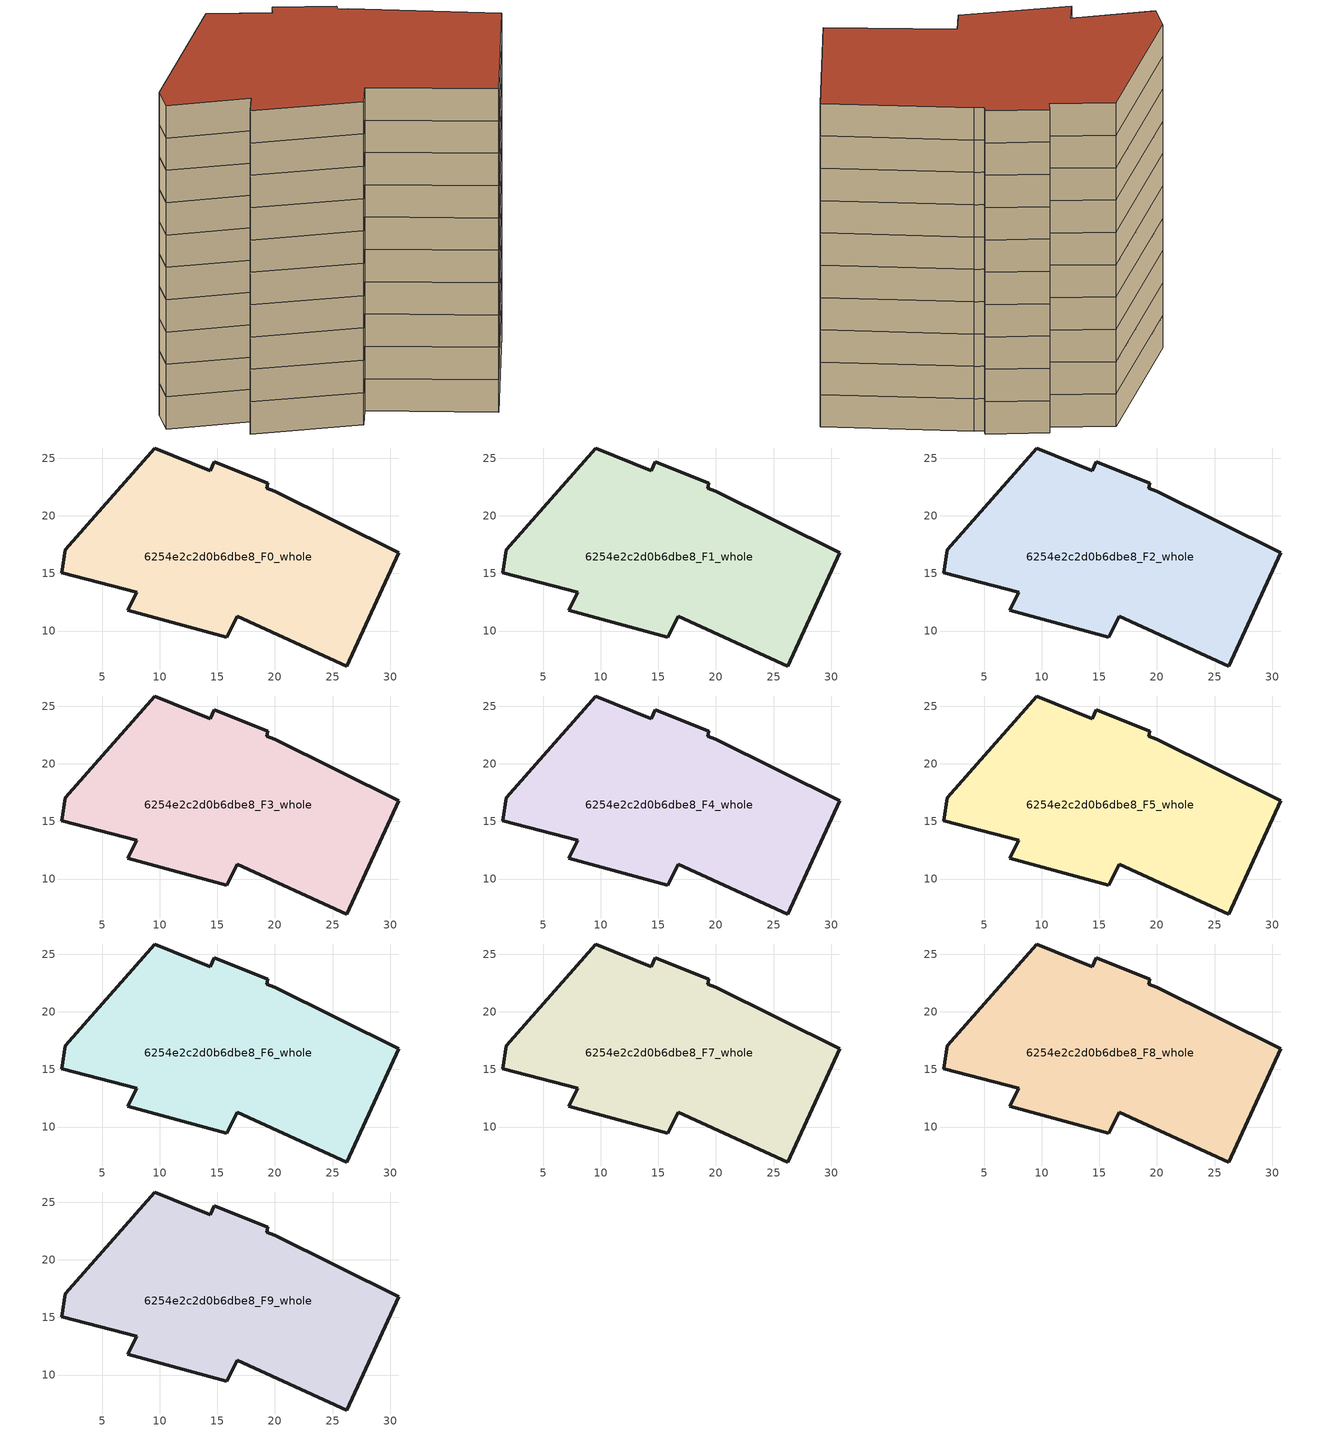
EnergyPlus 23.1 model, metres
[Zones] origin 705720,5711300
6254e2c2d0b6dbe8_F0_whole
 floor ground (EU_floor_Construction): 30.74,16.8 26.23,6.96 16.71,11.26 15.83,9.47 7.21,11.79 8,13.37 1.51,15.05 1.79,17.04 9.57,25.89 14.39,23.92 14.71,24.7 19.38,22.84 19.28,22.4 20,22.12 z0
 wall outside (EU_wall_Construction): 30.74,16.8 20,22.12 19.28,22.4 19.38,22.84 14.71,24.7 14.39,23.92 9.57,25.89 1.79,17.04 1.51,15.05 8,13.37 7.21,11.79 15.83,9.47 16.71,11.26 26.23,6.96 30.74,16.8 z0:3
6254e2c2d0b6dbe8_F1_whole
 floor to 6254e2c2d0b6dbe8_F0_whole (EU_floor_Construction): 30.74,16.8 26.23,6.96 16.71,11.26 15.83,9.47 7.21,11.79 8,13.37 1.51,15.05 1.79,17.04 9.57,25.89 14.39,23.92 14.71,24.7 19.38,22.84 19.28,22.4 20,22.12 z3
 wall outside (EU_wall_Construction): 30.74,16.8 20,22.12 19.28,22.4 19.38,22.84 14.71,24.7 14.39,23.92 9.57,25.89 1.79,17.04 1.51,15.05 8,13.37 7.21,11.79 15.83,9.47 16.71,11.26 26.23,6.96 30.74,16.8 z3:6
6254e2c2d0b6dbe8_F2_whole
 floor to 6254e2c2d0b6dbe8_F1_whole (EU_floor_Construction): 30.74,16.8 26.23,6.96 16.71,11.26 15.83,9.47 7.21,11.79 8,13.37 1.51,15.05 1.79,17.04 9.57,25.89 14.39,23.92 14.71,24.7 19.38,22.84 19.28,22.4 20,22.12 z6
 wall outside (EU_wall_Construction): 30.74,16.8 20,22.12 19.28,22.4 19.38,22.84 14.71,24.7 14.39,23.92 9.57,25.89 1.79,17.04 1.51,15.05 8,13.37 7.21,11.79 15.83,9.47 16.71,11.26 26.23,6.96 30.74,16.8 z6:9
6254e2c2d0b6dbe8_F3_whole
 floor to 6254e2c2d0b6dbe8_F2_whole (EU_floor_Construction): 30.74,16.8 26.23,6.96 16.71,11.26 15.83,9.47 7.21,11.79 8,13.37 1.51,15.05 1.79,17.04 9.57,25.89 14.39,23.92 14.71,24.7 19.38,22.84 19.28,22.4 20,22.12 z9
 wall outside (EU_wall_Construction): 30.74,16.8 20,22.12 19.28,22.4 19.38,22.84 14.71,24.7 14.39,23.92 9.57,25.89 1.79,17.04 1.51,15.05 8,13.37 7.21,11.79 15.83,9.47 16.71,11.26 26.23,6.96 30.74,16.8 z9:12
6254e2c2d0b6dbe8_F4_whole
 floor to 6254e2c2d0b6dbe8_F3_whole (EU_floor_Construction): 30.74,16.8 26.23,6.96 16.71,11.26 15.83,9.47 7.21,11.79 8,13.37 1.51,15.05 1.79,17.04 9.57,25.89 14.39,23.92 14.71,24.7 19.38,22.84 19.28,22.4 20,22.12 z12
 wall outside (EU_wall_Construction): 30.74,16.8 20,22.12 19.28,22.4 19.38,22.84 14.71,24.7 14.39,23.92 9.57,25.89 1.79,17.04 1.51,15.05 8,13.37 7.21,11.79 15.83,9.47 16.71,11.26 26.23,6.96 30.74,16.8 z12:15
6254e2c2d0b6dbe8_F5_whole
 floor to 6254e2c2d0b6dbe8_F4_whole (EU_floor_Construction): 30.74,16.8 26.23,6.96 16.71,11.26 15.83,9.47 7.21,11.79 8,13.37 1.51,15.05 1.79,17.04 9.57,25.89 14.39,23.92 14.71,24.7 19.38,22.84 19.28,22.4 20,22.12 z15
 wall outside (EU_wall_Construction): 30.74,16.8 20,22.12 19.28,22.4 19.38,22.84 14.71,24.7 14.39,23.92 9.57,25.89 1.79,17.04 1.51,15.05 8,13.37 7.21,11.79 15.83,9.47 16.71,11.26 26.23,6.96 30.74,16.8 z15:18
6254e2c2d0b6dbe8_F6_whole
 floor to 6254e2c2d0b6dbe8_F5_whole (EU_floor_Construction): 30.74,16.8 26.23,6.96 16.71,11.26 15.83,9.47 7.21,11.79 8,13.37 1.51,15.05 1.79,17.04 9.57,25.89 14.39,23.92 14.71,24.7 19.38,22.84 19.28,22.4 20,22.12 z18
 wall outside (EU_wall_Construction): 30.74,16.8 20,22.12 19.28,22.4 19.38,22.84 14.71,24.7 14.39,23.92 9.57,25.89 1.79,17.04 1.51,15.05 8,13.37 7.21,11.79 15.83,9.47 16.71,11.26 26.23,6.96 30.74,16.8 z18:21
6254e2c2d0b6dbe8_F7_whole
 floor to 6254e2c2d0b6dbe8_F6_whole (EU_floor_Construction): 30.74,16.8 26.23,6.96 16.71,11.26 15.83,9.47 7.21,11.79 8,13.37 1.51,15.05 1.79,17.04 9.57,25.89 14.39,23.92 14.71,24.7 19.38,22.84 19.28,22.4 20,22.12 z21
 wall outside (EU_wall_Construction): 30.74,16.8 20,22.12 19.28,22.4 19.38,22.84 14.71,24.7 14.39,23.92 9.57,25.89 1.79,17.04 1.51,15.05 8,13.37 7.21,11.79 15.83,9.47 16.71,11.26 26.23,6.96 30.74,16.8 z21:24
6254e2c2d0b6dbe8_F8_whole
 floor to 6254e2c2d0b6dbe8_F7_whole (EU_floor_Construction): 30.74,16.8 26.23,6.96 16.71,11.26 15.83,9.47 7.21,11.79 8,13.37 1.51,15.05 1.79,17.04 9.57,25.89 14.39,23.92 14.71,24.7 19.38,22.84 19.28,22.4 20,22.12 z24
 wall outside (EU_wall_Construction): 30.74,16.8 20,22.12 19.28,22.4 19.38,22.84 14.71,24.7 14.39,23.92 9.57,25.89 1.79,17.04 1.51,15.05 8,13.37 7.21,11.79 15.83,9.47 16.71,11.26 26.23,6.96 30.74,16.8 z24:27
6254e2c2d0b6dbe8_F9_whole
 floor to 6254e2c2d0b6dbe8_F8_whole (EU_floor_Construction): 30.74,16.8 26.23,6.96 16.71,11.26 15.83,9.47 7.21,11.79 8,13.37 1.51,15.05 1.79,17.04 9.57,25.89 14.39,23.92 14.71,24.7 19.38,22.84 19.28,22.4 20,22.12 z27
 wall outside (EU_wall_Construction): 30.74,16.8 20,22.12 19.28,22.4 19.38,22.84 14.71,24.7 14.39,23.92 9.57,25.89 1.79,17.04 1.51,15.05 8,13.37 7.21,11.79 15.83,9.47 16.71,11.26 26.23,6.96 30.74,16.8 z27:30
 roof outside (EU_roof_Construction): 26.23,6.96 30.74,16.8 20,22.12 19.28,22.4 19.38,22.84 14.71,24.7 14.39,23.92 9.57,25.89 1.79,17.04 1.51,15.05 8,13.37 7.21,11.79 15.83,9.47 16.71,11.26 z30
[Building]
EU S2 Campaign: North Axis=0; Terrain=City; Solar Distribution=FullExterior
[Site:Location]
London: Latitude=51.5; Longitude=-0.5; Time Zone=0; Elevation=25
[SizingPeriod:WeatherFileDays]
AnnualSizingPeriod: Begin Month=1; Begin Day of Month=1; End Month=12; End Day of Month=31; Day of Week for Start Day=Monday; Use Weather File Daylight Saving Period=No; Use Weather File Rain and Snow Indicators=No
[MATERIAL]
EU_InternalMass_Material: Roughness=MediumRough; Thickness=0.1; Conductivity=1; Density=1800; Specific Heat=900; Thermal Absorptance=0.9; Solar Absorptance=0.7; Visible Absorptance=0.7
[MATERIAL:NOMASS] Roughness=MediumRough; Thermal Absorptance=0.9; Solar Absorptance=0.7; Visible Absorptance=0.7
Name | Thermal Resistance
EU_wall_NoMass | 1.04674
EU_roof_NoMass | 4.32442
EU_floor_NoMass | 2.04616
[CONSTRUCTION]
EU_wall_Construction: EU_wall_NoMass
EU_roof_Construction: EU_roof_NoMass
EU_floor_Construction: EU_floor_NoMass
EU_InternalMass_Construction: EU_InternalMass_Material
[ZONE] Type=1; Multiplier=1; Ceiling Height=autocalculate; Floor Area=autocalculate; Part of Total Floor Area=Yes
Name | Volume
6254e2c2d0b6dbe8_F0_whole | 929.124
6254e2c2d0b6dbe8_F1_whole; 6254e2c2d0b6dbe8_F2_whole; 6254e2c2d0b6dbe8_F3_whole; 6254e2c2d0b6dbe8_F4_whole; 6254e2c2d0b6dbe8_F5_whole; 6254e2c2d0b6dbe8_F6_whole; 6254e2c2d0b6dbe8_F7_whole; 6254e2c2d0b6dbe8_F8_whole; 6254e2c2d0b6dbe8_F9_whole | 929.125
[INTERNALMASS] Construction=EU_InternalMass_Construction; Surface Area=309.708
Name | Zone or ZoneList
6254e2c2d0b6dbe8_F0_whole_EU_InternalMass | 6254e2c2d0b6dbe8_F0_whole
6254e2c2d0b6dbe8_F1_whole_EU_InternalMass | 6254e2c2d0b6dbe8_F1_whole
6254e2c2d0b6dbe8_F2_whole_EU_InternalMass | 6254e2c2d0b6dbe8_F2_whole
6254e2c2d0b6dbe8_F3_whole_EU_InternalMass | 6254e2c2d0b6dbe8_F3_whole
6254e2c2d0b6dbe8_F4_whole_EU_InternalMass | 6254e2c2d0b6dbe8_F4_whole
6254e2c2d0b6dbe8_F5_whole_EU_InternalMass | 6254e2c2d0b6dbe8_F5_whole
6254e2c2d0b6dbe8_F6_whole_EU_InternalMass | 6254e2c2d0b6dbe8_F6_whole
6254e2c2d0b6dbe8_F7_whole_EU_InternalMass | 6254e2c2d0b6dbe8_F7_whole
6254e2c2d0b6dbe8_F8_whole_EU_InternalMass | 6254e2c2d0b6dbe8_F8_whole
6254e2c2d0b6dbe8_F9_whole_EU_InternalMass | 6254e2c2d0b6dbe8_F9_whole
[OTHEREQUIPMENT] Fuel Type=Electricity; Design Level Calculation Method=Watts/Area; Power per Zone Floor Area=1; Fraction Latent=0; Fraction Radiant=0; Fraction Lost=0; Carbon Dioxide Generation Rate=0; EndUse Subcategory=EU_Step8_InternalGains
Name | Zone or ZoneList or Space or SpaceList | Schedule
EU_Step8_InternalGain_6254e2c2d0b6dbe8_F0_whole_f000 | 6254e2c2d0b6dbe8_F0_whole | EU_Step8_GainSchedule_6254e2c2d0b6dbe8_F0_whole_f000
EU_Step8_InternalGain_6254e2c2d0b6dbe8_F1_whole_f000 | 6254e2c2d0b6dbe8_F1_whole | EU_Step8_GainSchedule_6254e2c2d0b6dbe8_F1_whole_f000
EU_Step8_InternalGain_6254e2c2d0b6dbe8_F2_whole_f000 | 6254e2c2d0b6dbe8_F2_whole | EU_Step8_GainSchedule_6254e2c2d0b6dbe8_F2_whole_f000
EU_Step8_InternalGain_6254e2c2d0b6dbe8_F3_whole_f000 | 6254e2c2d0b6dbe8_F3_whole | EU_Step8_GainSchedule_6254e2c2d0b6dbe8_F3_whole_f000
EU_Step8_InternalGain_6254e2c2d0b6dbe8_F4_whole_f000 | 6254e2c2d0b6dbe8_F4_whole | EU_Step8_GainSchedule_6254e2c2d0b6dbe8_F4_whole_f000
EU_Step8_InternalGain_6254e2c2d0b6dbe8_F5_whole_f000 | 6254e2c2d0b6dbe8_F5_whole | EU_Step8_GainSchedule_6254e2c2d0b6dbe8_F5_whole_f000
EU_Step8_InternalGain_6254e2c2d0b6dbe8_F6_whole_f000 | 6254e2c2d0b6dbe8_F6_whole | EU_Step8_GainSchedule_6254e2c2d0b6dbe8_F6_whole_f000
EU_Step8_InternalGain_6254e2c2d0b6dbe8_F7_whole_f000 | 6254e2c2d0b6dbe8_F7_whole | EU_Step8_GainSchedule_6254e2c2d0b6dbe8_F7_whole_f000
EU_Step8_InternalGain_6254e2c2d0b6dbe8_F8_whole_f000 | 6254e2c2d0b6dbe8_F8_whole | EU_Step8_GainSchedule_6254e2c2d0b6dbe8_F8_whole_f000
EU_Step8_InternalGain_6254e2c2d0b6dbe8_F9_whole_f000 | 6254e2c2d0b6dbe8_F9_whole | EU_Step8_GainSchedule_6254e2c2d0b6dbe8_F9_whole_f000
[ZONEVENTILATION:DESIGNFLOWRATE] Schedule=EU_AlwaysOn; Design Flow Rate Calculation Method=AirChanges/Hour; Air Changes per Hour=0.488719; Ventilation Type=Natural; Fan Pressure Rise=0; Fan Total Efficiency=1; Constant Term Coefficient=1; Temperature Term Coefficient=0; Velocity Term Coefficient=0; Velocity Squared Term Coefficient=0; Minimum Indoor Temperature=-100; Maximum Indoor Temperature=100; Delta Temperature=-100; Minimum Outdoor Temperature=-100; Maximum Outdoor Temperature=100; Maximum Wind Speed=40
Name | Zone or ZoneList or Space or SpaceList
EU_ConstantAir_6254e2c2d0b6dbe8_F0_whole | 6254e2c2d0b6dbe8_F0_whole
EU_ConstantAir_6254e2c2d0b6dbe8_F1_whole | 6254e2c2d0b6dbe8_F1_whole
EU_ConstantAir_6254e2c2d0b6dbe8_F2_whole | 6254e2c2d0b6dbe8_F2_whole
EU_ConstantAir_6254e2c2d0b6dbe8_F3_whole | 6254e2c2d0b6dbe8_F3_whole
EU_ConstantAir_6254e2c2d0b6dbe8_F4_whole | 6254e2c2d0b6dbe8_F4_whole
EU_ConstantAir_6254e2c2d0b6dbe8_F5_whole | 6254e2c2d0b6dbe8_F5_whole
EU_ConstantAir_6254e2c2d0b6dbe8_F6_whole | 6254e2c2d0b6dbe8_F6_whole
EU_ConstantAir_6254e2c2d0b6dbe8_F7_whole | 6254e2c2d0b6dbe8_F7_whole
EU_ConstantAir_6254e2c2d0b6dbe8_F8_whole | 6254e2c2d0b6dbe8_F8_whole
EU_ConstantAir_6254e2c2d0b6dbe8_F9_whole | 6254e2c2d0b6dbe8_F9_whole
[HVACTEMPLATE:THERMOSTAT] Constant Heating Setpoint=20; Constant Cooling Setpoint=50
EU_HeatOnly_6254e2c2d0b6dbe8_F0_whole; EU_HeatOnly_6254e2c2d0b6dbe8_F1_whole; EU_HeatOnly_6254e2c2d0b6dbe8_F2_whole; EU_HeatOnly_6254e2c2d0b6dbe8_F3_whole; EU_HeatOnly_6254e2c2d0b6dbe8_F4_whole; EU_HeatOnly_6254e2c2d0b6dbe8_F5_whole; EU_HeatOnly_6254e2c2d0b6dbe8_F6_whole; EU_HeatOnly_6254e2c2d0b6dbe8_F7_whole; EU_HeatOnly_6254e2c2d0b6dbe8_F8_whole; EU_HeatOnly_6254e2c2d0b6dbe8_F9_whole
[HVACTEMPLATE:ZONE:IDEALLOADSAIRSYSTEM] System Availability Schedule=EU_AlwaysOn; Maximum Heating Supply Air Temperature=50; Minimum Cooling Supply Air Temperature=13; Maximum Heating Supply Air Humidity Ratio=0.0156; Minimum Cooling Supply Air Humidity Ratio=0.0077; Heating Limit=NoLimit; Cooling Limit=NoLimit; Heating Availability Schedule=EU_AlwaysOn; Cooling Availability Schedule=EU_CoolingOff; Dehumidification Control Type=ConstantSensibleHeatRatio; Cooling Sensible Heat Ratio=0.7; Dehumidification Setpoint=60; Humidification Control Type=None; Humidification Setpoint=30; Outdoor Air Method=None; Outdoor Air Flow Rate per Person=0.00944; Outdoor Air Flow Rate per Zone Floor Area=0; Outdoor Air Flow Rate per Zone=0; Demand Controlled Ventilation Type=None; Outdoor Air Economizer Type=NoEconomizer; Heat Recovery Type=None; Sensible Heat Recovery Effectiveness=0.7; Latent Heat Recovery Effectiveness=0.65
Name | Template Thermostat
6254e2c2d0b6dbe8_F0_whole | EU_HeatOnly_6254e2c2d0b6dbe8_F0_whole
6254e2c2d0b6dbe8_F1_whole | EU_HeatOnly_6254e2c2d0b6dbe8_F1_whole
6254e2c2d0b6dbe8_F2_whole | EU_HeatOnly_6254e2c2d0b6dbe8_F2_whole
6254e2c2d0b6dbe8_F3_whole | EU_HeatOnly_6254e2c2d0b6dbe8_F3_whole
6254e2c2d0b6dbe8_F4_whole | EU_HeatOnly_6254e2c2d0b6dbe8_F4_whole
6254e2c2d0b6dbe8_F5_whole | EU_HeatOnly_6254e2c2d0b6dbe8_F5_whole
6254e2c2d0b6dbe8_F6_whole | EU_HeatOnly_6254e2c2d0b6dbe8_F6_whole
6254e2c2d0b6dbe8_F7_whole | EU_HeatOnly_6254e2c2d0b6dbe8_F7_whole
6254e2c2d0b6dbe8_F8_whole | EU_HeatOnly_6254e2c2d0b6dbe8_F8_whole
6254e2c2d0b6dbe8_F9_whole | EU_HeatOnly_6254e2c2d0b6dbe8_F9_whole
[SIZING:ZONE] Zone Cooling Design Supply Air Temperature Input Method=SupplyAirTemperature; Zone Cooling Design Supply Air Temperature=13; Zone Heating Design Supply Air Temperature Input Method=SupplyAirTemperature; Zone Heating Design Supply Air Temperature=50; Zone Cooling Design Supply Air Humidity Ratio=0.008; Zone Heating Design Supply Air Humidity Ratio=0.008; Cooling Design Air Flow Method=DesignDay; Cooling Design Air Flow Rate=0; Cooling Minimum Air Flow per Zone Floor Area=0.000762; Cooling Minimum Air Flow=0; Cooling Minimum Air Flow Fraction=0.2; Heating Design Air Flow Method=DesignDay; Heating Design Air Flow Rate=0; Heating Maximum Air Flow per Zone Floor Area=0.002032; Heating Maximum Air Flow=0.141576; Heating Maximum Air Flow Fraction=0.3; Account for Dedicated Outdoor Air System=No; Dedicated Outdoor Air System Control Strategy=NeutralSupplyAir; Dedicated Outdoor Air Low Setpoint Temperature for Design=autosize; Dedicated Outdoor Air High Setpoint Temperature for Design=autosize; Zone Load Sizing Method=Sensible Load Only No Latent Load; Zone Latent Cooling Design Supply Air Humidity Ratio Input Method=HumidityRatioDifference; Zone Cooling Design Supply Air Humidity Ratio Difference=0.005; Zone Latent Heating Design Supply Air Humidity Ratio Input Method=HumidityRatioDifference; Zone Humidification Design Supply Air Humidity Ratio Difference=0.005
6254e2c2d0b6dbe8_F0_whole; 6254e2c2d0b6dbe8_F1_whole; 6254e2c2d0b6dbe8_F2_whole; 6254e2c2d0b6dbe8_F3_whole; 6254e2c2d0b6dbe8_F4_whole; 6254e2c2d0b6dbe8_F5_whole; 6254e2c2d0b6dbe8_F6_whole; 6254e2c2d0b6dbe8_F7_whole; 6254e2c2d0b6dbe8_F8_whole; 6254e2c2d0b6dbe8_F9_whole
[SCHEDULE:CONSTANT]
Name | Hourly Value
EU_AlwaysOn | 1
EU_CoolingOff | 0
[SCHEDULE:FILE] Column Number=1; Rows to Skip at Top=0; Number of Hours of Data=8760; Column Separator=Comma; Interpolate to Timestep=No; Minutes per Item=60; Adjust Schedule for Daylight Savings=Yes
Name | File
EU_Step8_GainSchedule_6254e2c2d0b6dbe8_F0_whole_f000 | C:\Users\o_iseri\Desktop\OpenUBEM\openubem\outputs\eu_evidence\EU-11\GB-LDN-STDUNSTANS\idfs\6254e2c2d0b6dbe8\6254e2c2d0b6dbe8_F0_whole_f000_gain.csv
EU_Step8_GainSchedule_6254e2c2d0b6dbe8_F1_whole_f000 | C:\Users\o_iseri\Desktop\OpenUBEM\openubem\outputs\eu_evidence\EU-11\GB-LDN-STDUNSTANS\idfs\6254e2c2d0b6dbe8\6254e2c2d0b6dbe8_F1_whole_f000_gain.csv
EU_Step8_GainSchedule_6254e2c2d0b6dbe8_F2_whole_f000 | C:\Users\o_iseri\Desktop\OpenUBEM\openubem\outputs\eu_evidence\EU-11\GB-LDN-STDUNSTANS\idfs\6254e2c2d0b6dbe8\6254e2c2d0b6dbe8_F2_whole_f000_gain.csv
EU_Step8_GainSchedule_6254e2c2d0b6dbe8_F3_whole_f000 | C:\Users\o_iseri\Desktop\OpenUBEM\openubem\outputs\eu_evidence\EU-11\GB-LDN-STDUNSTANS\idfs\6254e2c2d0b6dbe8\6254e2c2d0b6dbe8_F3_whole_f000_gain.csv
EU_Step8_GainSchedule_6254e2c2d0b6dbe8_F4_whole_f000 | C:\Users\o_iseri\Desktop\OpenUBEM\openubem\outputs\eu_evidence\EU-11\GB-LDN-STDUNSTANS\idfs\6254e2c2d0b6dbe8\6254e2c2d0b6dbe8_F4_whole_f000_gain.csv
EU_Step8_GainSchedule_6254e2c2d0b6dbe8_F5_whole_f000 | C:\Users\o_iseri\Desktop\OpenUBEM\openubem\outputs\eu_evidence\EU-11\GB-LDN-STDUNSTANS\idfs\6254e2c2d0b6dbe8\6254e2c2d0b6dbe8_F5_whole_f000_gain.csv
EU_Step8_GainSchedule_6254e2c2d0b6dbe8_F6_whole_f000 | C:\Users\o_iseri\Desktop\OpenUBEM\openubem\outputs\eu_evidence\EU-11\GB-LDN-STDUNSTANS\idfs\6254e2c2d0b6dbe8\6254e2c2d0b6dbe8_F6_whole_f000_gain.csv
EU_Step8_GainSchedule_6254e2c2d0b6dbe8_F7_whole_f000 | C:\Users\o_iseri\Desktop\OpenUBEM\openubem\outputs\eu_evidence\EU-11\GB-LDN-STDUNSTANS\idfs\6254e2c2d0b6dbe8\6254e2c2d0b6dbe8_F7_whole_f000_gain.csv
EU_Step8_GainSchedule_6254e2c2d0b6dbe8_F8_whole_f000 | C:\Users\o_iseri\Desktop\OpenUBEM\openubem\outputs\eu_evidence\EU-11\GB-LDN-STDUNSTANS\idfs\6254e2c2d0b6dbe8\6254e2c2d0b6dbe8_F8_whole_f000_gain.csv
EU_Step8_GainSchedule_6254e2c2d0b6dbe8_F9_whole_f000 | C:\Users\o_iseri\Desktop\OpenUBEM\openubem\outputs\eu_evidence\EU-11\GB-LDN-STDUNSTANS\idfs\6254e2c2d0b6dbe8\6254e2c2d0b6dbe8_F9_whole_f000_gain.csv
